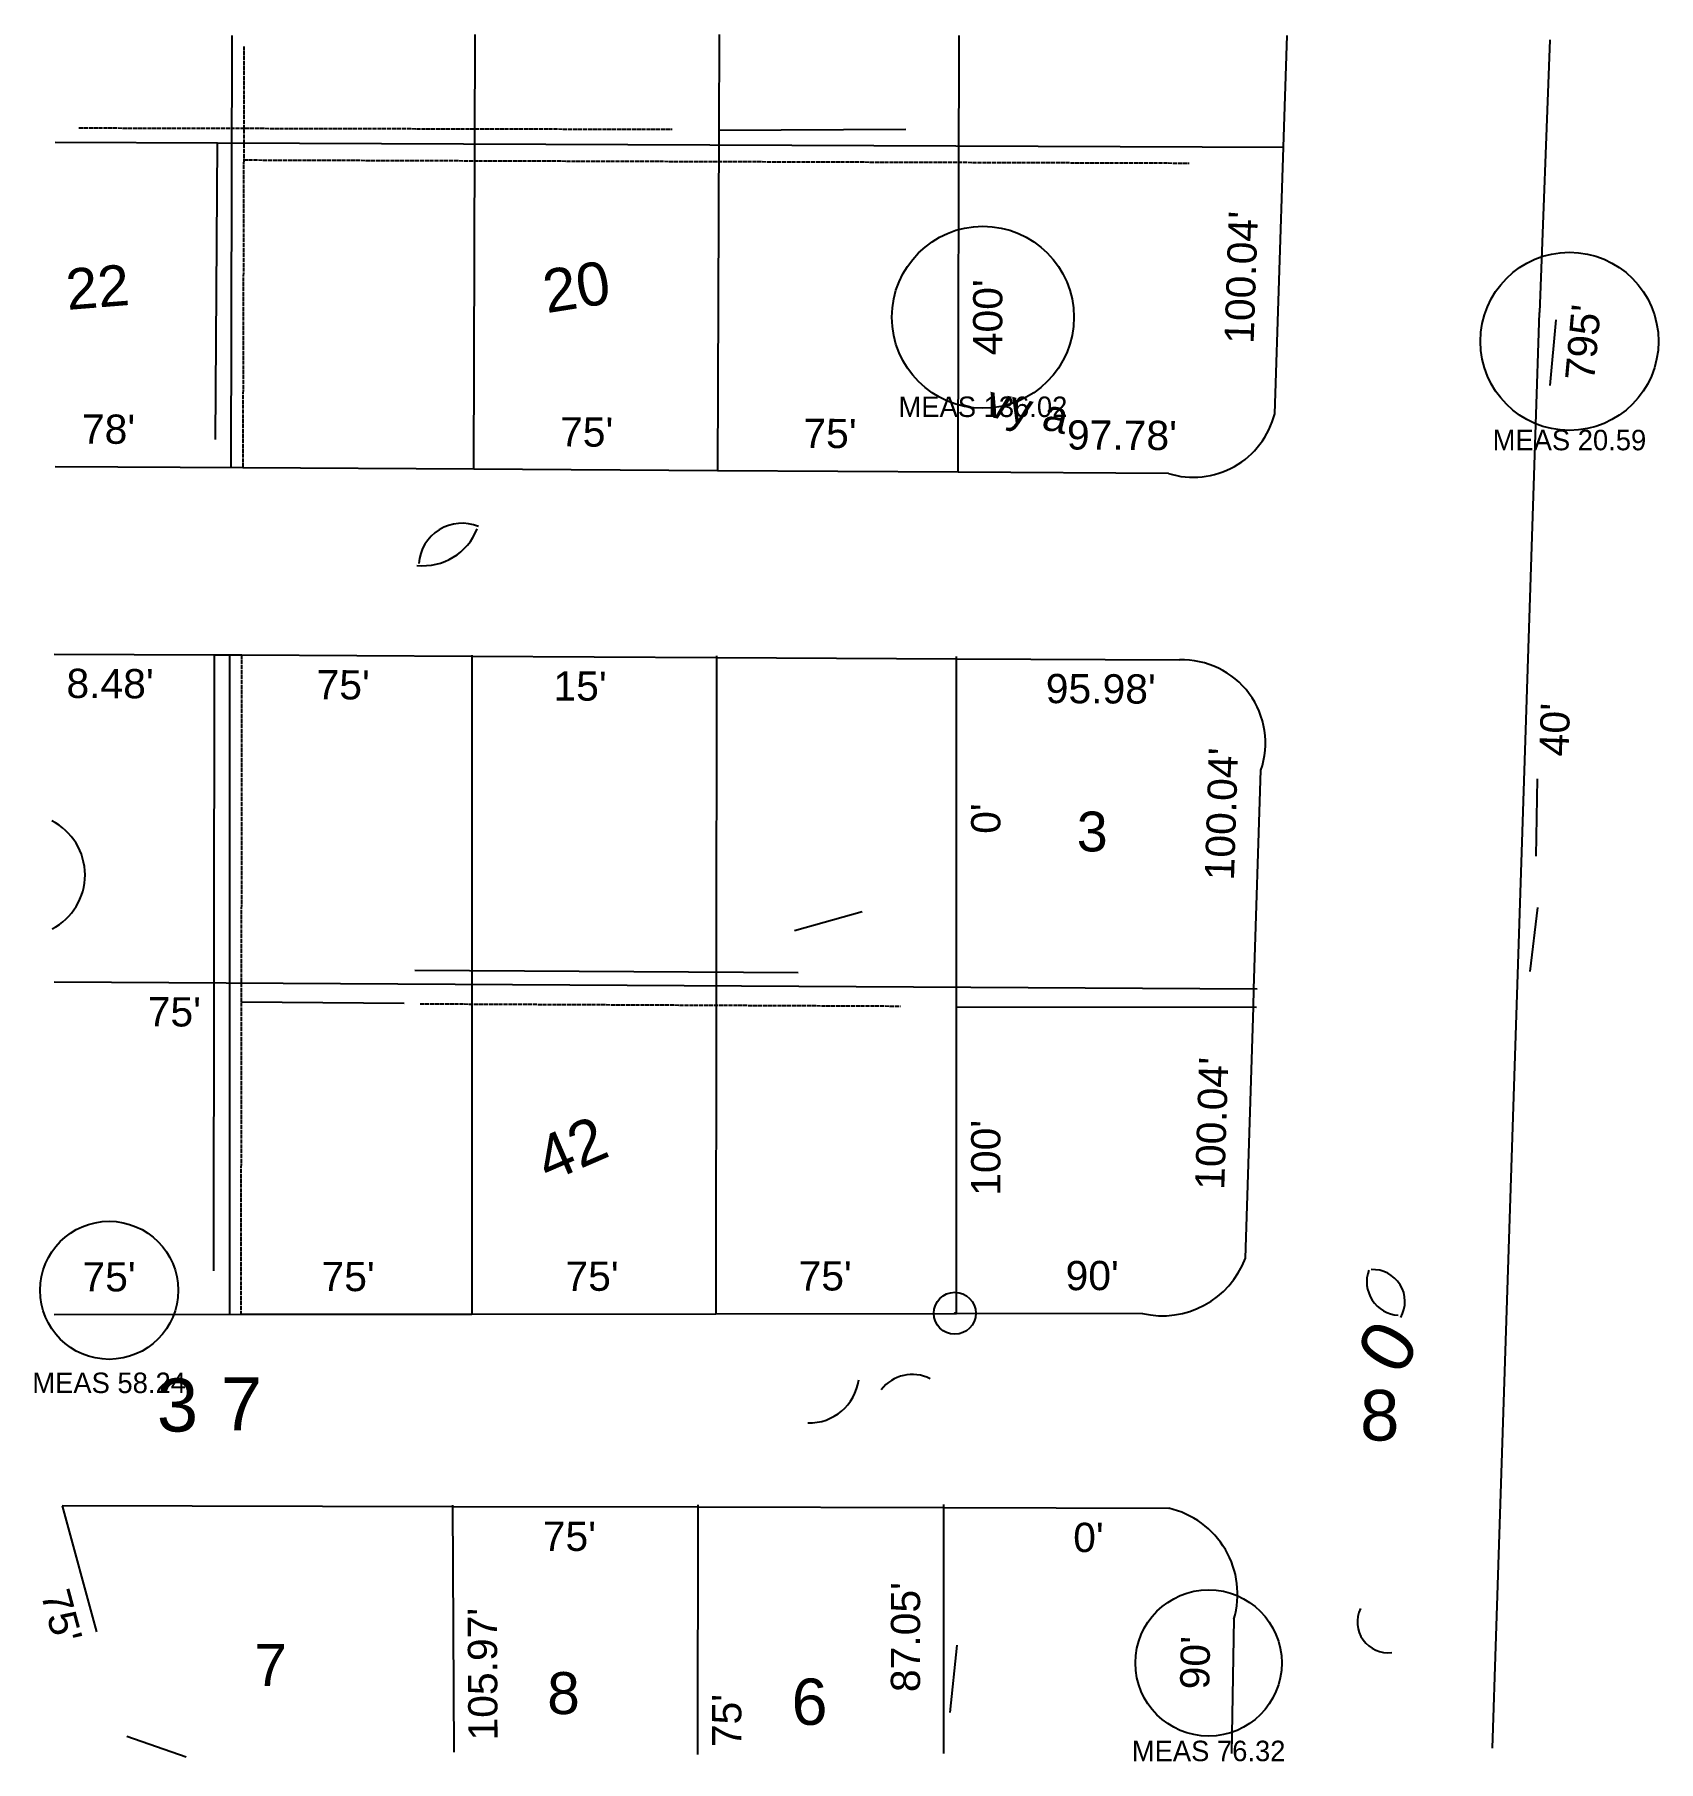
# Model space of a CAD drawing. Header units: feet. Extents: x -6 to 500, y -2 to 536.
import ezdxf
from ezdxf.enums import TextEntityAlignment as Align

# ---------------------------------------------------------------- set-up
doc = ezdxf.new("R2010")
doc.units = ezdxf.units.FT
doc.header["$MEASUREMENT"] = 0
doc.linetypes.add('DASHED', pattern=[1.524, 1.27, -0.254])
for name, color, linetype in [('PLAT-CURVE', 4, 'CONTINUOUS'), ('PLAT-LINE', 7, 'CONTINUOUS'), ('PLAT-LINE-DASH', 8, 'DASHED'), ('PLAT-MON', 1, 'CONTINUOUS'), ('PLAT-QA', 1, 'CONTINUOUS'), ('PLAT-TEXT-DIST', 2, 'CONTINUOUS'), ('PLAT-TEXT-LOTNO', 5, 'CONTINUOUS'), ('PLAT-TEXT-MISC', 9, 'CONTINUOUS')]:
    doc.layers.add(name, color=color, linetype=linetype)
doc.styles.add('PLAT', font='arial.ttf')

msp = doc.modelspace()

# ---------------------------------------------------------------- linework, layer by layer
at = {"layer": 'PLAT-CURVE'}
for centre, radius, start, end in [((355.21, 424.63), 26.13, -107.2684, -14.0569), ((115.16, 389.23), 18.3, -95.6582, -21.8109), ((127.39, 370.68), 13.5, 67.8498, 175.8737), ((351.78, 315.72), 25.89, -19.1412, 91.9758), ((-8.96, 274.62), 18.9, -62.6527, 62.9766), ((345.56, 164.97), 27.65, -103.0047, -20.52), ((419.71, 147.93), 10.47, 159.7361, -93.694), ((411.19, 141.75), 9.95, -29.9622, 93.4928), ((267.63, 106.93), 12.12, 62.6058, 142.6091), ((235.64, 119.44), 15.48, -91.8325, -7.7476), ((341.57, 50.59), 27.42, -16.4118, 77.3342), ((415.93, 41.93), 9.6, 154.2404, -83.149)]:
    msp.add_arc(centre, radius, start, end, dxfattribs=at)
at = {"layer": 'PLAT-LINE'}
for p, q in [((55.64, 536.07), (55.35, 401.43)), ((131.1, 400.97), (131.53, 536.4)), ((207.47, 536.4), (207.37, 506.52)), ((281.94, 400.05), (282.23, 536.06)), ((383.32, 501.33), (384.48, 536.08)), ((466.32, 534.74), (463.09, 449.85)), ((207.37, 506.52), (207, 400.5)), ((265.69, 506.83), (207.37, 506.52)), ((0.67, 502.87), (51.21, 502.67)), ((50.64, 410.27), (51.21, 502.67)), ((51.21, 502.67), (383.5, 501.33)), ((380.56, 418.28), (383.32, 501.33)), ((462.91, 449.85), (448.32, 2.67)), ((468.12, 447.58), (466.23, 427.08)), ((59.09, 401.41), (0.68, 401.76)), ((131.1, 400.98), (59.09, 401.41)), ((207, 400.52), (131.1, 400.98)), ((281.94, 400.07), (207, 400.52)), ((347.46, 399.68), (281.94, 400.07)), ((0.34, 343.45), (50.16, 343.19)), ((50.16, 343.3), (49.96, 151.29)), ((50.16, 343.19), (55, 343.16)), ((55, 343.29), (54.95, 137.63)), ((55, 343.16), (58.84, 343.14)), ((58.84, 343.14), (130.5, 342.76)), ((130.5, 343.07), (130.49, 137.68)), ((130.5, 342.76), (206.65, 342.36)), ((206.65, 342.85), (206.45, 137.74)), ((206.65, 342.36), (281.43, 341.96)), ((281.44, 233.53), (281.43, 342.63)), ((281.43, 341.96), (350.89, 341.6)), ((374.1, 239.2), (376.24, 307.23)), ((462.33, 304.6), (461.89, 280.45)), ((462.47, 264.45), (460.03, 244.58)), ((230.99, 257.3), (252.01, 263.23)), ((112.72, 244.95), (232.14, 244.24)), ((0.34, 241.32), (375.11, 239.17)), ((373.92, 233.45), (374.1, 239.2)), ((58.71, 235.08), (109.36, 234.71)), ((281.45, 137.79), (281.44, 233.53)), ((281.44, 233.53), (374.91, 233.42)), ((371.46, 155.28), (373.92, 233.45)), ((58.58, 137.67), (0.34, 137.59)), ((130.49, 137.76), (58.58, 137.67)), ((206.45, 137.86), (130.49, 137.76)), ((281.45, 137.96), (206.45, 137.86)), ((339.34, 138.03), (281.45, 137.96)), ((124.41, 77.83), (2.85, 78.09)), ((2.85, 78.09), (13.47, 38.84)), ((200.82, 77.66), (124.41, 77.83)), ((124.42, 78.3), (124.83, 1.35)), ((200.82, 78.43), (200.73, 0.67)), ((277.41, 77.5), (200.82, 77.66)), ((277.41, 78.56), (277.36, 1.01)), ((347.58, 77.34), (277.41, 77.5)), ((367.87, 42.84), (367.06, 0.99)), ((281.5, 34.75), (279.36, 13.76)), ((22.93, 6.37), (41.46, -0.05))]:
    msp.add_line(p, q, dxfattribs=at)
at = {"layer": 'PLAT-LINE-DASH'}
for p, q in [((59.47, 532.71), (59.37, 497.34)), ((8.05, 507.32), (192.89, 506.9)), ((59.37, 497.34), (59.09, 401.4)), ((59.37, 497.34), (353.91, 496.37)), ((58.71, 235.08), (58.84, 343.28)), ((58.58, 137.63), (58.71, 235.08)), ((114.39, 234.5), (264.01, 233.79))]:
    msp.add_line(p, q, dxfattribs=at)
at = {"layer": 'PLAT-MON'}
msp.add_circle((280.9, 138.09), 6.54, dxfattribs=at)
msp.add_point((280.9, 138.09), dxfattribs=at)
at = {"layer": 'PLAT-QA'}
for centre, radius in [((289.67, 448.34), 28.36), ((472.38, 440.84), 27.74), ((17.45, 145.25), 21.5), ((359.98, 29.17), 22.78)]:
    msp.add_circle(centre, radius, dxfattribs=at)

# ---------------------------------------------------------------- texts
for s, height, p in [('MEAS 136.02', 6.3752, (289.67, 423.64)), ('MEAS 20.59', 6.375, (472.38, 413.28)), ('MEAS 58.24', 6.375, (17.45, 119.62)), ('MEAS 76.32', 6.375, (359.98, 4.96))]:
    msp.add_text(s, height=height, dxfattribs=at).set_placement(p, align=Align.TOP_CENTER)
at = {"layer": 'PLAT-TEXT-DIST', "style": 'PLAT'}
for s, rotation, p in [("100.04'", 88.0915, (377.41, 460.51)), ("78'", 359.6564, (17.23, 406.21)), ("75'", 359.6564, (166.18, 405.32)), ("75'", 359.6564, (241.99, 404.87)), ("97.78'", 359.6564, (332.93, 404.32)), ("100.04'", 88.1966, (371.25, 293.39)), ("100.04'", 88.1966, (368.22, 197.01)), ("75'", 0.0745, (17.45, 142.17)), ("75'", 0.0745, (91.92, 142.26)), ("75'", 0.0745, (167.91, 142.36)), ("75'", 0.0745, (240.53, 142.46)), ("90'", 0.0745, (323.72, 142.57)), ("87.05'", 89.9652, (272.83, 37.23)), ("90'", 88.8904, (363.05, 29.11))]:
    msp.add_text(s, height=9.107, rotation=rotation, dxfattribs=at).set_placement(p, align=Align.BOTTOM_CENTER)
for s, rotation, p in [("400'", 89.8818, (286.6, 448.35)), ("795'", 84.7388, (472.07, 440.87)), ("8.48'", 359.6974, (17.78, 338.8)), ("75'", 359.6974, (90.4, 338.42)), ("15'", 359.6974, (164.2, 338.03)), ("95.98'", 359.6974, (326.41, 337.17)), ("40'", 88.1315, (463.23, 320.02)), ("0'", 90.0064, (285.99, 292.19)), ("75'", 359.6718, (37.79, 236.55)), ("100'", 90.0064, (286, 186.52)), ("75'", 359.8764, (160.85, 73.19)), ("0'", 359.8764, (322.55, 72.84)), ("75'", 285.1379, (7.08, 45.01)), ("105.97'", 90.3072, (129.25, 25.66)), ("75'", 89.9354, (205.3, 11.24))]:
    msp.add_text(s, height=9.107, rotation=rotation, dxfattribs=at).set_placement(p, align=Align.TOP_CENTER)
at = {"layer": 'PLAT-TEXT-LOTNO', "style": 'PLAT'}
for s, height, rotation, p in [('22', 12.725, 4.5897, (13.83, 457.75)), ('20', 13.423, 9.0559, (163.01, 457.86)), ('42', 13.867, 23.3922, (161.4, 189.38)), ('0', 16.54, 60.0378, (415.72, 127.68))]:
    msp.add_text(s, height=height, rotation=rotation, dxfattribs=at).set_placement(p, align=Align.MIDDLE_CENTER)
for s, height, p in [('3', 12.41, (323.72, 288.16)), ('3', 16.54, (38.75, 109.53)), ('7', 16.54, (58.71, 109.86)), ('8', 15.77, (413.29, 106.34)), ('7', 13.08, (67.76, 28.51)), ('8', 13.08, (159.01, 19.79)), ('6', 14.42, (235.66, 17.11))]:
    msp.add_text(s, height=height, dxfattribs=at).set_placement(p, align=Align.MIDDLE_CENTER)
at = {"layer": 'PLAT-TEXT-MISC', "style": 'PLAT'}
msp.add_text('vy a', height=9.966, rotation=346.7897, dxfattribs=at).set_placement((303.78, 419.64), align=Align.MIDDLE_CENTER)

doc.saveas('drawing.dxf')
